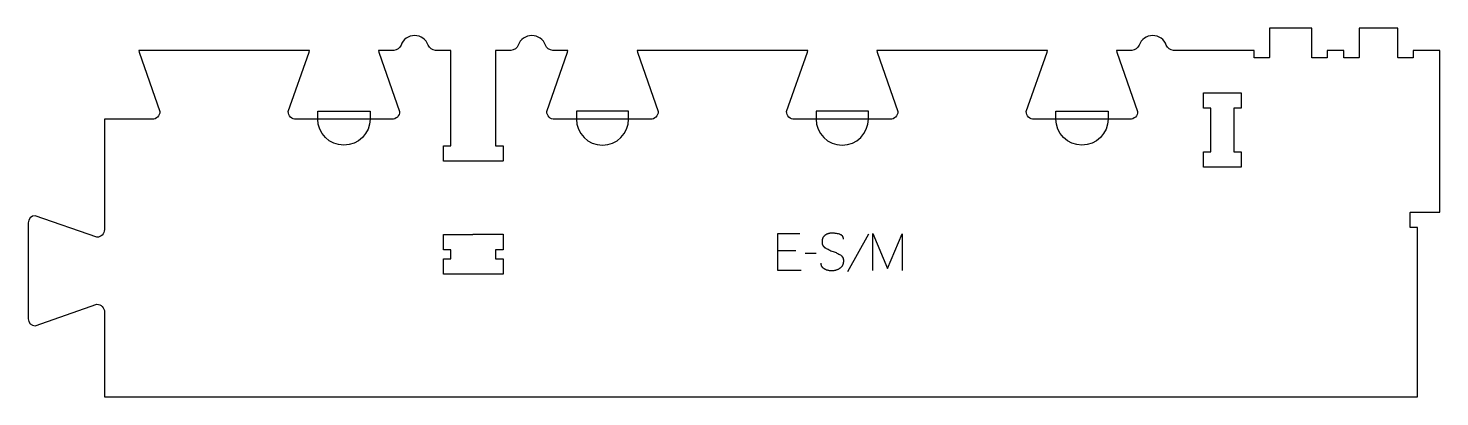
# Model space of a CAD drawing. Extents: x -601 to 546, y -133 to 166.
import ezdxf

# ---------------------------------------------------------------- set-up
doc = ezdxf.new("R2010")
doc.units = 0
for name, color, linetype in [('1_ANYTOOL_1MMDEEP_LABELS_S', 2, 'CONTINUOUS'), ('3_ANYTOOL_CUTTHROUGH_INSID', 4, 'CONTINUOUS'), ('4_ANYTOOL_CUTTHROUGH_OUTSI', 5, 'CONTINUOUS'), ('5_ANYTOOL_HALF_MILL_9MM_IN', 3, 'CONTINUOUS')]:
    doc.layers.add(name, color=color, linetype=linetype)

msp = doc.modelspace()

# ---------------------------------------------------------------- linework, layer by layer
at = {"layer": '1_ANYTOOL_1MMDEEP_LABELS_S'}
for p, q in [((81.9, -1), (64.7, -31.8)), ((22.8, -14.5), (8.1, -14.5)), ((39.3, -16.7), (30.5, -16.7))]:
    msp.add_line(p, q, dxfattribs=at)
for points in [[(27.1, -30.5), (8.1, -30.5), (8.1, -0.5), (26, -0.5)], [(61.5, -5.1), (61.5, -4.9), (61.5, -4.8), (61.5, -4.8), (61.5, -4.7), (61.5, -4.6), (61.5, -4.5), (61.5, -4.4), (61.5, -4.3), (61.5, -4.2), (61.5, -4.1), (61.4, -4.1), (61.4, -4), (61.4, -3.9), (61.4, -3.8), (61.3, -3.7), (61.3, -3.7), (61.3, -3.6), (61.3, -3.5), (61.2, -3.4), (61.2, -3.4), (61.2, -3.3), (61.1, -3.2), (61.1, -3.1), (61, -3.1), (61, -3), (61, -2.9), (60.9, -2.9), (60.9, -2.8), (60.8, -2.7), (60.8, -2.7), (60.7, -2.6), (60.7, -2.5), (60.6, -2.5), (60.6, -2.4), (60.5, -2.4), (60.4, -2.3), (60.4, -2.3), (60.3, -2.2), (60.3, -2.1), (60.2, -2.1), (60.1, -2), (60.1, -2), (60, -1.9), (59.9, -1.9), (59.8, -1.8), (59.8, -1.8), (59.7, -1.7), (59.6, -1.7), (59.5, -1.7), (59.5, -1.6), (59.4, -1.6), (59.2, -1.5), (59, -1.4), (58.8, -1.3), (58.6, -1.3), (58.5, -1.2), (58.2, -1.1), (57.4, -0.9), (56.6, -0.7), (55.9, -0.6), (55.1, -0.4), (54.7, -0.4), (54.3, -0.3), (54, -0.3), (53.6, -0.3), (53.2, -0.2), (52.9, -0.2), (52.5, -0.2), (52.2, -0.2), (52, -0.2), (51.8, -0.2), (51.6, -0.2), (51.4, -0.2), (51.2, -0.2), (51, -0.3), (50.8, -0.3), (50.6, -0.3), (50.5, -0.3), (50.3, -0.4), (50.1, -0.4), (49.9, -0.5), (49.7, -0.5), (49.5, -0.6), (49.4, -0.6), (49.2, -0.7), (49, -0.7), (48.8, -0.8), (48.7, -0.8), (48.5, -0.9), (48.3, -1), (48.2, -1.1), (48, -1.1), (47.8, -1.2), (47.7, -1.3), (47.5, -1.4), (47.3, -1.5), (47.2, -1.6), (47, -1.7), (46.9, -1.8), (46.7, -1.9), (46.5, -2), (46.4, -2.2), (46.2, -2.3), (46.1, -2.4), (46, -2.5), (45.8, -2.6), (45.7, -2.8), (45.6, -2.9), (45.5, -3), (45.3, -3.2), (45.2, -3.3), (45.1, -3.5), (45, -3.6), (44.9, -3.8), (44.9, -3.9), (44.8, -4.1), (44.7, -4.2), (44.6, -4.4), (44.5, -4.6), (44.5, -4.7), (44.4, -4.9), (44.4, -5.1), (44.3, -5.3), (44.3, -5.4), (44.2, -5.6), (44.2, -5.8), (44.2, -6), (44.1, -6.2), (44.1, -6.4), (44.1, -6.6), (44.1, -6.8), (44.1, -7), (44.1, -7.2), (44.1, -7.4), (44.1, -7.7), (44.1, -7.9), (44.1, -8.1), (44.1, -8.3), (44.2, -8.5), (44.2, -8.7), (44.2, -8.8), (44.3, -9), (44.3, -9.2), (44.4, -9.4), (44.5, -9.6), (44.5, -9.7), (44.5, -9.7), (44.6, -9.8), (44.6, -9.9), (44.6, -10), (44.7, -10.1), (44.7, -10.1), (44.8, -10.2), (44.8, -10.3), (44.9, -10.4), (44.9, -10.5), (45, -10.5), (45, -10.6), (45.1, -10.7), (45.1, -10.8), (45.2, -10.8), (45.2, -10.9), (45.3, -11), (45.3, -11), (45.4, -11.1), (45.5, -11.2), (45.5, -11.2), (45.6, -11.3), (45.7, -11.4), (45.8, -11.5), (45.9, -11.6), (46.1, -11.7), (46.2, -11.9), (46.4, -12), (46.5, -12.1), (46.7, -12.2), (46.9, -12.3), (47.6, -12.7), (48.3, -13.1), (49.1, -13.4), (49.8, -13.8), (50.6, -14.1), (51.4, -14.5), (52.2, -14.8), (53.1, -15.1), (53.9, -15.4), (54.7, -15.7), (55.5, -16.1), (56.2, -16.4), (57, -16.8), (57.7, -17.2), (58.4, -17.6), (59.1, -18), (59.3, -18.1), (59.4, -18.2), (59.6, -18.4), (59.7, -18.4), (59.7, -18.5), (59.8, -18.5), (59.9, -18.6), (59.9, -18.7), (60, -18.7), (60.1, -18.8), (60.1, -18.9), (60.2, -18.9), (60.3, -19), (60.3, -19.1), (60.4, -19.1), (60.4, -19.2), (60.5, -19.3), (60.6, -19.4), (60.6, -19.4), (60.7, -19.5), (60.7, -19.6), (60.8, -19.7), (60.8, -19.8), (60.9, -19.8), (60.9, -19.9), (60.9, -20), (61, -20.1), (61, -20.2), (61.1, -20.2), (61.1, -20.3), (61.1, -20.4), (61.2, -20.5), (61.2, -20.6), (61.2, -20.7), (61.3, -20.8), (61.3, -20.9), (61.3, -21), (61.4, -21.1), (61.4, -21.3), (61.4, -21.5), (61.5, -21.7), (61.5, -21.9), (61.5, -22.1), (61.5, -22.4), (61.5, -22.6), (61.5, -22.8), (61.5, -23), (61.5, -23.2), (61.5, -23.5), (61.5, -23.7), (61.5, -23.9), (61.4, -24.2), (61.4, -24.4), (61.4, -24.6), (61.3, -24.8), (61.3, -25), (61.2, -25.2), (61.1, -25.4), (61.1, -25.6), (61, -25.8), (60.9, -26), (60.8, -26.2), (60.8, -26.4), (60.7, -26.6), (60.6, -26.7), (60.5, -26.9), (60.4, -27.1), (60.2, -27.2), (60.1, -27.4), (60, -27.6), (59.9, -27.7), (59.7, -27.9), (59.6, -28), (59.5, -28.1), (59.3, -28.3), (59.2, -28.4), (59, -28.6), (58.9, -28.7), (58.7, -28.8), (58.5, -28.9), (58.3, -29), (58, -29.3), (57.6, -29.5), (57.2, -29.7), (56.9, -29.8), (56.5, -30), (56.1, -30.1), (55.7, -30.3), (55.5, -30.3), (55.3, -30.4), (55.2, -30.5), (55, -30.5), (54.8, -30.6), (54.6, -30.6), (54.4, -30.6), (54.2, -30.7), (53.8, -30.8), (53.4, -30.8), (52.9, -30.8), (52.5, -30.9), (52.1, -30.9), (51.7, -30.9), (51.3, -30.9), (50.9, -30.8), (50.5, -30.8), (50.1, -30.8), (49.7, -30.7), (49.3, -30.6), (49, -30.5), (48.6, -30.4), (48.2, -30.3), (47.8, -30.2), (47.5, -30), (47.1, -29.9), (46.8, -29.7), (46.4, -29.5), (46.1, -29.3), (45.9, -29.2), (45.7, -29.1), (45.6, -29), (45.4, -28.9), (45.3, -28.8), (45.1, -28.7), (45, -28.6), (44.9, -28.5), (44.8, -28.3), (44.6, -28.2), (44.5, -28.1), (44.4, -27.9), (44.4, -27.9), (44.3, -27.8), (44.3, -27.7), (44.2, -27.7), (44.2, -27.6), (44.1, -27.5), (44.1, -27.5), (44, -27.4), (44, -27.3), (43.9, -27.2), (43.9, -27.2), (43.9, -27.1), (43.8, -27), (43.8, -26.9), (43.8, -26.9), (43.7, -26.8), (43.7, -26.7), (43.7, -26.6), (43.6, -26.5), (43.6, -26.5), (43.6, -26.3), (43.5, -26.1), (43.5, -25.9), (43.4, -25.8), (43.4, -25.6), (43.4, -25.4), (43.4, -25.2), (43.3, -25), (43.3, -24.9), (43.3, -24.7)], [(85.3, -30.5), (85.3, -0.5), (97.3, -28.9), (109.3, -0.7), (109.3, -30.5)]]:
    msp.add_lwpolyline(points, dxfattribs=at)
at = {"layer": '3_ANYTOOL_CUTTHROUGH_INSID'}
for points in [[(378.8, 65.8), (384.8, 65.8), (384.8, 53.3), (354.3, 53.3), (354.3, 65.8), (360.3, 65.8), (360.3, 101.3), (354.3, 101.3), (354.3, 113.8), (384.8, 113.8), (384.8, 101.3), (378.8, 101.3)], [(-263.7, -33.7), (-263.7, -21.2), (-257.7, -21.2), (-257.7, -13.8), (-263.7, -13.8), (-263.7, -1.3), (-239.7, -1.3), (-239.7, -1.2), (-215.2, -1.2), (-215.2, -13.7), (-221.2, -13.7), (-221.2, -21.2), (-215.2, -21.2), (-215.2, -33.7)]]:
    msp.add_lwpolyline(points, close=True, dxfattribs=at)
at = {"layer": '4_ANYTOOL_CUTTHROUGH_OUTSI'}
msp.add_lwpolyline([(522.6, 4.3, -0.414214), (522.3, 4.5), (522.3, 16.5, -0.414214), (522.6, 16.8), (546.3, 16.8), (546.3, 148.3), (524.8, 148.3), (524.8, 142.5, -0.414214), (524.6, 142.3), (512.6, 142.3, -0.414214), (512.3, 142.5), (512.3, 166.3), (480.7, 166.3), (480.7, 142.5, -0.414214), (480.5, 142.3), (468.5, 142.3, -0.414214), (468.2, 142.5), (468.2, 148.3), (454.8, 148.3), (454.8, 142.5, -0.414214), (454.6, 142.3), (442.6, 142.3, -0.414214), (442.3, 142.5), (442.3, 166.3), (407.8, 166.3), (407.8, 142.5, -0.414214), (407.6, 142.3), (395.6, 142.3, -0.414214), (395.3, 142.5), (395.3, 148.3), (329.9, 148.3, -0.317837), (324, 152.5, 0.707107), (301.9, 152.5, -0.317837), (296, 148.3), (283.6, 148.3), (283.8, 146.9), (300.7, 98.6), (300.7, 98.5, -0.414214), (294.5, 92.3), (216.5, 92.3, -0.414214), (210.2, 98.5), (210.2, 98.6), (227.1, 146.9), (227.4, 148.3), (88.7, 148.3), (88.9, 146.9), (105.8, 98.6), (105.8, 98.5, -0.414214), (99.6, 92.3), (21.6, 92.3, -0.414214), (15.3, 98.5), (15.3, 98.6), (32.2, 146.9), (32.5, 148.3), (-106.2, 148.3), (-106, 146.9), (-89.1, 98.6), (-89.1, 98.5, -0.414214), (-95.3, 92.3), (-173.3, 92.3, -0.414214), (-179.6, 98.5), (-179.6, 98.6), (-162.7, 146.9), (-162.4, 148.3), (-174.8, 148.3, -0.317837), (-180.7, 152.5, 0.707107), (-202.9, 152.5, -0.317837), (-208.8, 148.3), (-221.2, 148.3), (-221.2, 70.8), (-215.4, 70.8, -0.414214), (-215.2, 70.5), (-215.2, 58.5, -0.414214), (-215.4, 58.3), (-263.4, 58.3, -0.414214), (-263.7, 58.5), (-263.7, 70.5, -0.414214), (-263.4, 70.8), (-257.7, 70.8), (-257.7, 148.3), (-270.1, 148.3, -0.317837), (-276, 152.5, 0.707107), (-298.1, 152.5, -0.317837), (-304, 148.3), (-316.4, 148.3), (-316.2, 146.9), (-299.3, 98.6), (-299.3, 98.5, -0.414214), (-305.5, 92.3), (-383.5, 92.3, -0.414214), (-389.8, 98.5), (-389.8, 98.6), (-372.9, 146.9), (-372.6, 148.3), (-511.3, 148.3), (-511.1, 146.9), (-494.2, 98.6), (-494.2, 98.5, -0.414214), (-500.4, 92.3), (-539.2, 92.3), (-539.2, 2.6, -0.411451), (-545.4, -3.6), (-545.5, -3.6), (-595.5, 13.9, 0.412073), (-601.2, 8.1), (-601.2, -69.9, 0.412073), (-595.5, -75.6), (-545.5, -58.1), (-545.4, -58.1, -0.414214), (-539.2, -64.4), (-539.2, -133.2), (528.3, -133.2), (528.3, 4.3)], format="xyb", close=True, dxfattribs=at)
at = {"layer": '5_ANYTOOL_HALF_MILL_9MM_IN'}
for points in [[(-323.3, 92.5, -1), (-365.8, 92.5), (-365.8, 98.8), (-323.3, 98.8)], [(-155.6, 92.5, 1), (-113.1, 92.5), (-113.1, 98.8), (-155.6, 98.8)], [(39.3, 92.5, 1), (81.8, 92.5), (81.8, 98.8), (39.3, 98.8)], [(276.7, 92.5, -1), (234.2, 92.5), (234.2, 98.8), (276.7, 98.8)]]:
    msp.add_lwpolyline(points, format="xyb", close=True, dxfattribs=at)

doc.saveas('drawing.dxf')
